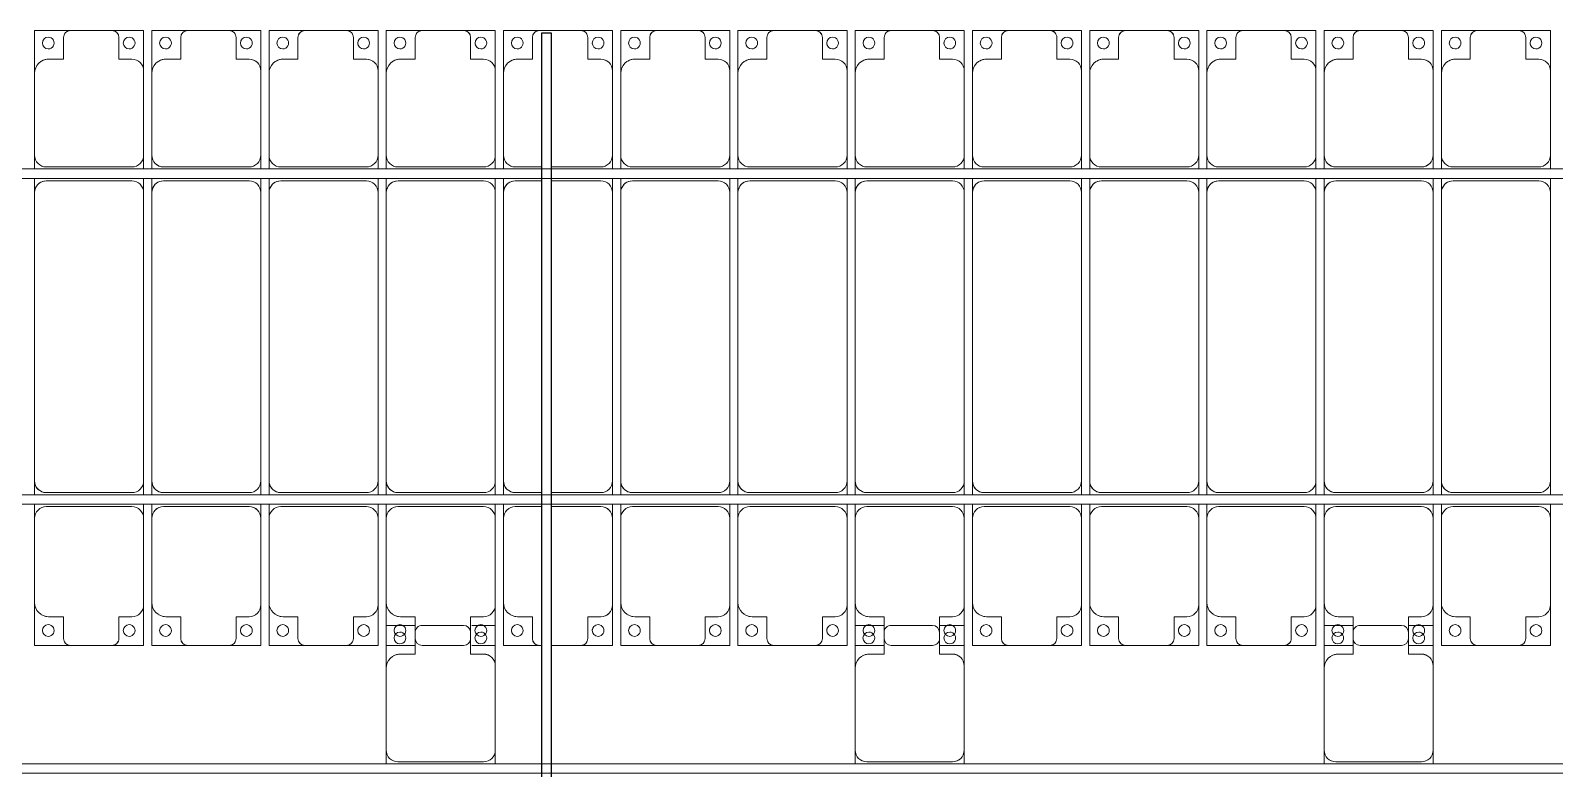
# Model space of a CAD drawing. Header units: millimetres. Extents: x -147246 to 112336, y -213734 to -86506.
# Drawn here: x -11864 to -5364, y -95705 to -92555 of the extents above; entities that cross this region are included whole.
import ezdxf

# ---------------------------------------------------------------- set-up
doc = ezdxf.new("R2010")
doc.units = ezdxf.units.MM
doc.layers.add('A-GENM', color=13, linetype='Continuous', lineweight=9)
doc.layers.add('S-BEAM', color=12, linetype='Continuous', lineweight=9)

# ---------------------------------------------------------------- blocks, each defined once
blk = doc.blocks.new('Dải phao đi lại kèm đỡ invester - DẢI PHAO ĐI LẠI-15551-BỐ TRÍ KHUNG KẾT CẤU BÈ PIN 05')
at = {"layer": 'A-GENM', "color": 7}
for p, q in [((128258.4, 1312.2), (128411.8, 1312.2)), ((128258.4, 1129.7), (128258.4, 1312.2)), ((128588.2, 1312.2), (128411.8, 1312.2)), ((128588.2, 1312.2), (128723.4, 1312.2)), ((128723.4, 1312.2), (128723.4, 1139.7)), ((128758.4, 1312.2), (128911.8, 1312.2)), ((128758.4, 1129.7), (128758.4, 1312.2)), ((129088.2, 1312.2), (128911.8, 1312.2)), ((129088.2, 1312.2), (129223.4, 1312.2)), ((129223.4, 1312.2), (129223.4, 1139.7)), ((129258.4, 1312.2), (129411.8, 1312.2)), ((129258.4, 1129.7), (129258.4, 1312.2)), ((129588.2, 1312.2), (129411.8, 1312.2)), ((129588.2, 1312.2), (129723.4, 1312.2)), ((129723.4, 1312.2), (129723.4, 1139.7)), ((129758.4, 1312.2), (129911.8, 1312.2)), ((129758.4, 1129.7), (129758.4, 1312.2)), ((130088.2, 1312.2), (129911.8, 1312.2)), ((130088.2, 1312.2), (130223.4, 1312.2)), ((130223.4, 1312.2), (130223.4, 1139.7)), ((130258.4, 1312.2), (130411.8, 1312.2)), ((130258.4, 1129.7), (130258.4, 1312.2)), ((130588.2, 1312.2), (130411.8, 1312.2)), ((130588.2, 1312.2), (130723.4, 1312.2)), ((130723.4, 1312.2), (130723.4, 1139.7)), ((130758.4, 1312.2), (130911.8, 1312.2)), ((130758.4, 1129.7), (130758.4, 1312.2)), ((131088.2, 1312.2), (130911.8, 1312.2)), ((131088.2, 1312.2), (131223.4, 1312.2)), ((131223.4, 1312.2), (131223.4, 1139.7)), ((131258.4, 1312.2), (131411.8, 1312.2)), ((131258.4, 1129.7), (131258.4, 1312.2)), ((131588.2, 1312.2), (131411.8, 1312.2)), ((131588.2, 1312.2), (131723.4, 1312.2)), ((131723.4, 1312.2), (131723.4, 1139.7)), ((131758.4, 1312.2), (131911.8, 1312.2)), ((131758.4, 1129.7), (131758.4, 1312.2)), ((132088.2, 1312.2), (131911.8, 1312.2)), ((132088.2, 1312.2), (132223.4, 1312.2)), ((132223.4, 1312.2), (132223.4, 1139.7)), ((132258.4, 1312.2), (132411.8, 1312.2)), ((132258.4, 1129.7), (132258.4, 1312.2)), ((132588.2, 1312.2), (132411.8, 1312.2)), ((132588.2, 1312.2), (132723.4, 1312.2)), ((132723.4, 1312.2), (132723.4, 1139.7)), ((132758.4, 1312.2), (132911.8, 1312.2)), ((132758.4, 1129.7), (132758.4, 1312.2)), ((133088.2, 1312.2), (132911.8, 1312.2)), ((133088.2, 1312.2), (133223.4, 1312.2)), ((133223.4, 1312.2), (133223.4, 1139.7)), ((133258.4, 1312.2), (133411.8, 1312.2)), ((133258.4, 1129.7), (133258.4, 1312.2)), ((133588.2, 1312.2), (133411.8, 1312.2)), ((133588.2, 1312.2), (133723.4, 1312.2)), ((133723.4, 1312.2), (133723.4, 1139.7)), ((133758.4, 1312.2), (133911.8, 1312.2)), ((133758.4, 1129.7), (133758.4, 1312.2)), ((134088.2, 1312.2), (133911.8, 1312.2)), ((134088.2, 1312.2), (134223.4, 1312.2)), ((134223.4, 1312.2), (134223.4, 1139.7)), ((134258.4, 1312.2), (134411.8, 1312.2)), ((134258.4, 1129.7), (134258.4, 1312.2)), ((134588.2, 1312.2), (134411.8, 1312.2)), ((134588.2, 1312.2), (134723.4, 1312.2)), ((134723.4, 1312.2), (134723.4, 1139.7)), ((128381.8, 1282.2), (128381.8, 1189.7)), ((128618.2, 1189.7), (128618.2, 1282.2)), ((128881.8, 1282.2), (128881.8, 1189.7)), ((129118.2, 1189.7), (129118.2, 1282.2)), ((129381.8, 1282.2), (129381.8, 1189.7)), ((129618.2, 1189.7), (129618.2, 1282.2)), ((129881.8, 1282.2), (129881.8, 1189.7)), ((130118.2, 1189.7), (130118.2, 1282.2)), ((130381.8, 1282.2), (130381.8, 1189.7)), ((130618.2, 1189.7), (130618.2, 1282.2)), ((130881.8, 1282.2), (130881.8, 1189.7)), ((131118.2, 1189.7), (131118.2, 1282.2)), ((131381.8, 1282.2), (131381.8, 1189.7)), ((131618.2, 1189.7), (131618.2, 1282.2)), ((131881.8, 1282.2), (131881.8, 1189.7)), ((132118.2, 1189.7), (132118.2, 1282.2)), ((132381.8, 1282.2), (132381.8, 1189.7)), ((132618.2, 1189.7), (132618.2, 1282.2)), ((132881.8, 1282.2), (132881.8, 1189.7)), ((133118.2, 1189.7), (133118.2, 1282.2)), ((133381.8, 1282.2), (133381.8, 1189.7)), ((133618.2, 1189.7), (133618.2, 1282.2)), ((133881.8, 1282.2), (133881.8, 1189.7)), ((134118.2, 1189.7), (134118.2, 1282.2)), ((134381.8, 1282.2), (134381.8, 1189.7)), ((134618.2, 1189.7), (134618.2, 1282.2)), ((128381.8, 1189.7), (128318.4, 1189.7)), ((128673.4, 1189.7), (128618.2, 1189.7)), ((128881.8, 1189.7), (128818.4, 1189.7)), ((129173.4, 1189.7), (129118.2, 1189.7)), ((129381.8, 1189.7), (129318.4, 1189.7)), ((129673.4, 1189.7), (129618.2, 1189.7)), ((129881.8, 1189.7), (129818.4, 1189.7)), ((130173.4, 1189.7), (130118.2, 1189.7)), ((130381.8, 1189.7), (130318.4, 1189.7)), ((130673.4, 1189.7), (130618.2, 1189.7)), ((130881.8, 1189.7), (130818.4, 1189.7)), ((131173.4, 1189.7), (131118.2, 1189.7)), ((131381.8, 1189.7), (131318.4, 1189.7)), ((131673.4, 1189.7), (131618.2, 1189.7)), ((131881.8, 1189.7), (131818.4, 1189.7)), ((132173.4, 1189.7), (132118.2, 1189.7)), ((132381.8, 1189.7), (132318.4, 1189.7)), ((132673.4, 1189.7), (132618.2, 1189.7)), ((132881.8, 1189.7), (132818.4, 1189.7)), ((133173.4, 1189.7), (133118.2, 1189.7)), ((133381.8, 1189.7), (133318.4, 1189.7)), ((133673.4, 1189.7), (133618.2, 1189.7)), ((133881.8, 1189.7), (133818.4, 1189.7)), ((134173.4, 1189.7), (134118.2, 1189.7)), ((134381.8, 1189.7), (134318.4, 1189.7)), ((134673.4, 1189.7), (134618.2, 1189.7)), ((128258.4, 1129.7), (128258.4, 779.7)), ((128723.4, 779.7), (128723.4, 1139.7)), ((128758.4, 1129.7), (128758.4, 779.7)), ((129223.4, 779.7), (129223.4, 1139.7)), ((129258.4, 1129.7), (129258.4, 779.7)), ((129723.4, 779.7), (129723.4, 1139.7)), ((129758.4, 1129.7), (129758.4, 779.7)), ((130223.4, 779.7), (130223.4, 1139.7)), ((130258.4, 1129.7), (130258.4, 779.7)), ((130723.4, 779.7), (130723.4, 1139.7)), ((130758.4, 1129.7), (130758.4, 779.7)), ((131223.4, 779.7), (131223.4, 1139.7)), ((131258.4, 1129.7), (131258.4, 779.7)), ((131723.4, 779.7), (131723.4, 1139.7)), ((131758.4, 1129.7), (131758.4, 779.7)), ((132223.4, 779.7), (132223.4, 1139.7)), ((132258.4, 1129.7), (132258.4, 779.7)), ((132723.4, 779.7), (132723.4, 1139.7)), ((132758.4, 1129.7), (132758.4, 779.7)), ((133223.4, 779.7), (133223.4, 1139.7)), ((133258.4, 1129.7), (133258.4, 779.7)), ((133723.4, 779.7), (133723.4, 1139.7)), ((133758.4, 1129.7), (133758.4, 779.7)), ((134223.4, 779.7), (134223.4, 1139.7)), ((134258.4, 1129.7), (134258.4, 779.7)), ((134723.4, 779.7), (134723.4, 1139.7)), ((128258.4, 721.1), (128258.4, 779.7)), ((128308.4, 729.7), (128673.4, 729.7)), ((128723.4, 779.7), (128723.4, 721.1)), ((128758.4, 721.1), (128758.4, 779.7)), ((128808.4, 729.7), (129173.4, 729.7)), ((129223.4, 779.7), (129223.4, 721.1)), ((129258.4, 721.1), (129258.4, 779.7)), ((129308.4, 729.7), (129673.4, 729.7)), ((129723.4, 779.7), (129723.4, 721.1)), ((129758.4, 721.1), (129758.4, 779.7)), ((129808.4, 729.7), (130173.4, 729.7)), ((130223.4, 779.7), (130223.4, 721.1)), ((130258.4, 721.1), (130258.4, 779.7)), ((130308.4, 729.7), (130421.3, 729.7)), ((130461.3, 729.7), (130673.4, 729.7)), ((130723.4, 779.7), (130723.4, 721.1)), ((130758.4, 721.1), (130758.4, 779.7)), ((130808.4, 729.7), (131173.4, 729.7)), ((131223.4, 779.7), (131223.4, 721.1)), ((131258.4, 721.1), (131258.4, 779.7)), ((131308.4, 729.7), (131673.4, 729.7)), ((131723.4, 779.7), (131723.4, 721.1)), ((131758.4, 721.1), (131758.4, 779.7)), ((131808.4, 729.7), (132173.4, 729.7)), ((132223.4, 779.7), (132223.4, 721.1)), ((132258.4, 721.1), (132258.4, 779.7)), ((132308.4, 729.7), (132673.4, 729.7)), ((132723.4, 779.7), (132723.4, 721.1)), ((132758.4, 721.1), (132758.4, 779.7)), ((132808.4, 729.7), (133173.4, 729.7)), ((133223.4, 779.7), (133223.4, 721.1)), ((133258.4, 721.1), (133258.4, 779.7)), ((133308.4, 729.7), (133673.4, 729.7)), ((133723.4, 779.7), (133723.4, 721.1)), ((133758.4, 721.1), (133758.4, 779.7)), ((133808.4, 729.7), (134173.4, 729.7)), ((134223.4, 779.7), (134223.4, 721.1)), ((134258.4, 721.1), (134258.4, 779.7)), ((134308.4, 729.7), (134673.4, 729.7)), ((134723.4, 779.7), (134723.4, 721.1)), ((128258.4, 620.3), (128258.4, 681.1)), ((128673.4, 670.3), (128308.4, 670.3)), ((128723.4, 681.1), (128723.4, 620.3)), ((128758.4, 620.3), (128758.4, 681.1)), ((129173.4, 670.3), (128808.4, 670.3)), ((129223.4, 681.1), (129223.4, 620.3)), ((129258.4, 620.3), (129258.4, 681.1)), ((129673.4, 670.3), (129308.4, 670.3)), ((129723.4, 681.1), (129723.4, 620.3)), ((129758.4, 620.3), (129758.4, 681.1)), ((130173.4, 670.3), (129808.4, 670.3)), ((130223.4, 681.1), (130223.4, 620.3)), ((130258.4, 620.3), (130258.4, 681.1)), ((130421.3, 670.3), (130308.4, 670.3)), ((130673.4, 670.3), (130461.3, 670.3)), ((130723.4, 681.1), (130723.4, 620.3)), ((130758.4, 620.3), (130758.4, 681.1)), ((131173.4, 670.3), (130808.4, 670.3)), ((131223.4, 681.1), (131223.4, 620.3)), ((131258.4, 620.3), (131258.4, 681.1)), ((131673.4, 670.3), (131308.4, 670.3)), ((131723.4, 681.1), (131723.4, 620.3)), ((131758.4, 620.3), (131758.4, 681.1)), ((132173.4, 670.3), (131808.4, 670.3)), ((132223.4, 681.1), (132223.4, 620.3)), ((132258.4, 620.3), (132258.4, 681.1)), ((132673.4, 670.3), (132308.4, 670.3)), ((132723.4, 681.1), (132723.4, 620.3)), ((132758.4, 620.3), (132758.4, 681.1)), ((133173.4, 670.3), (132808.4, 670.3)), ((133223.4, 681.1), (133223.4, 620.3)), ((133258.4, 620.3), (133258.4, 681.1)), ((133673.4, 670.3), (133308.4, 670.3)), ((133723.4, 681.1), (133723.4, 620.3)), ((133758.4, 620.3), (133758.4, 681.1)), ((134173.4, 670.3), (133808.4, 670.3)), ((134223.4, 681.1), (134223.4, 620.3)), ((134258.4, 620.3), (134258.4, 681.1)), ((134673.4, 670.3), (134308.4, 670.3)), ((134723.4, 681.1), (134723.4, 620.3)), ((128258.4, 620.3), (128258.4, -610.3)), ((128723.4, -610.3), (128723.4, 620.3)), ((128758.4, 620.3), (128758.4, -610.3)), ((129223.4, -610.3), (129223.4, 620.3)), ((129258.4, 620.3), (129258.4, -610.3)), ((129723.4, -610.3), (129723.4, 620.3)), ((129758.4, 620.3), (129758.4, -610.3)), ((130223.4, -610.3), (130223.4, 620.3)), ((130258.4, 620.3), (130258.4, -610.3)), ((130723.4, -610.3), (130723.4, 620.3)), ((130758.4, 620.3), (130758.4, -610.3)), ((131223.4, -610.3), (131223.4, 620.3)), ((131258.4, 620.3), (131258.4, -610.3)), ((131723.4, -610.3), (131723.4, 620.3)), ((131758.4, 620.3), (131758.4, -610.3)), ((132223.4, -610.3), (132223.4, 620.3)), ((132258.4, 620.3), (132258.4, -610.3)), ((132723.4, -610.3), (132723.4, 620.3)), ((132758.4, 620.3), (132758.4, -610.3)), ((133223.4, -610.3), (133223.4, 620.3)), ((133258.4, 620.3), (133258.4, -610.3)), ((133723.4, -610.3), (133723.4, 620.3)), ((133758.4, 620.3), (133758.4, -610.3)), ((134223.4, -610.3), (134223.4, 620.3)), ((134258.4, 620.3), (134258.4, -610.3)), ((134723.4, -610.3), (134723.4, 620.3)), ((128258.4, -668.9), (128258.4, -610.3)), ((128723.4, -610.3), (128723.4, -668.9)), ((128758.4, -668.9), (128758.4, -610.3)), ((129223.4, -610.3), (129223.4, -668.9)), ((129258.4, -668.9), (129258.4, -610.3)), ((129723.4, -610.3), (129723.4, -668.9)), ((129758.4, -668.9), (129758.4, -610.3)), ((130223.4, -610.3), (130223.4, -668.9)), ((130258.4, -668.9), (130258.4, -610.3)), ((130723.4, -610.3), (130723.4, -668.9)), ((130758.4, -668.9), (130758.4, -610.3)), ((131223.4, -610.3), (131223.4, -668.9)), ((131258.4, -668.9), (131258.4, -610.3)), ((131723.4, -610.3), (131723.4, -668.9)), ((131758.4, -668.9), (131758.4, -610.3)), ((132223.4, -610.3), (132223.4, -668.9)), ((132258.4, -668.9), (132258.4, -610.3)), ((132723.4, -610.3), (132723.4, -668.9)), ((132758.4, -668.9), (132758.4, -610.3)), ((133223.4, -610.3), (133223.4, -668.9)), ((133258.4, -668.9), (133258.4, -610.3)), ((133723.4, -610.3), (133723.4, -668.9)), ((133758.4, -668.9), (133758.4, -610.3)), ((134223.4, -610.3), (134223.4, -668.9)), ((134258.4, -668.9), (134258.4, -610.3)), ((134723.4, -610.3), (134723.4, -668.9)), ((128258.4, -769.7), (128258.4, -708.9)), ((128308.4, -660.3), (128673.4, -660.3)), ((128723.4, -708.9), (128723.4, -769.7)), ((128758.4, -769.7), (128758.4, -708.9)), ((128808.4, -660.3), (129173.4, -660.3)), ((129223.4, -708.9), (129223.4, -769.7)), ((129258.4, -769.7), (129258.4, -708.9)), ((129308.4, -660.3), (129673.4, -660.3)), ((129723.4, -708.9), (129723.4, -769.7)), ((129758.4, -769.7), (129758.4, -708.9)), ((129808.4, -660.3), (130173.4, -660.3)), ((130223.4, -708.9), (130223.4, -769.7)), ((130258.4, -769.7), (130258.4, -708.9)), ((130308.4, -660.3), (130421.3, -660.3)), ((130461.3, -660.3), (130673.4, -660.3)), ((130723.4, -708.9), (130723.4, -769.7)), ((130758.4, -769.7), (130758.4, -708.9)), ((130808.4, -660.3), (131173.4, -660.3)), ((131223.4, -708.9), (131223.4, -769.7)), ((131258.4, -769.7), (131258.4, -708.9)), ((131308.4, -660.3), (131673.4, -660.3)), ((131723.4, -708.9), (131723.4, -769.7)), ((131758.4, -769.7), (131758.4, -708.9)), ((131808.4, -660.3), (132173.4, -660.3)), ((132223.4, -708.9), (132223.4, -769.7)), ((132258.4, -769.7), (132258.4, -708.9)), ((132308.4, -660.3), (132673.4, -660.3)), ((132723.4, -708.9), (132723.4, -769.7)), ((132758.4, -769.7), (132758.4, -708.9)), ((132808.4, -660.3), (133173.4, -660.3)), ((133223.4, -708.9), (133223.4, -769.7)), ((133258.4, -769.7), (133258.4, -708.9)), ((133308.4, -660.3), (133673.4, -660.3)), ((133723.4, -708.9), (133723.4, -769.7)), ((133758.4, -769.7), (133758.4, -708.9)), ((133808.4, -660.3), (134173.4, -660.3)), ((134223.4, -708.9), (134223.4, -769.7)), ((134258.4, -769.7), (134258.4, -708.9)), ((134308.4, -660.3), (134673.4, -660.3)), ((134723.4, -708.9), (134723.4, -769.7)), ((128258.4, -769.7), (128258.4, -1129.7)), ((128673.4, -719.7), (128308.4, -719.7)), ((128723.4, -1139.7), (128723.4, -769.7)), ((128758.4, -769.7), (128758.4, -1129.7)), ((129173.4, -719.7), (128808.4, -719.7)), ((129223.4, -1139.7), (129223.4, -769.7)), ((129258.4, -769.7), (129258.4, -1129.7)), ((129673.4, -719.7), (129308.4, -719.7)), ((129723.4, -1139.7), (129723.4, -769.7)), ((129758.4, -769.7), (129758.4, -1129.7)), ((130173.4, -719.7), (129808.4, -719.7)), ((130223.4, -1139.7), (130223.4, -769.7)), ((130258.4, -769.7), (130258.4, -1129.7)), ((130421.3, -719.7), (130308.4, -719.7)), ((130673.4, -719.7), (130461.3, -719.7)), ((130723.4, -1139.7), (130723.4, -769.7)), ((130758.4, -769.7), (130758.4, -1129.7)), ((131173.4, -719.7), (130808.4, -719.7)), ((131223.4, -1139.7), (131223.4, -769.7)), ((131258.4, -769.7), (131258.4, -1129.7)), ((131673.4, -719.7), (131308.4, -719.7)), ((131723.4, -1139.7), (131723.4, -769.7)), ((131758.4, -769.7), (131758.4, -1129.7)), ((132173.4, -719.7), (131808.4, -719.7)), ((132223.4, -1139.7), (132223.4, -769.7)), ((132258.4, -769.7), (132258.4, -1129.7)), ((132673.4, -719.7), (132308.4, -719.7)), ((132723.4, -1139.7), (132723.4, -769.7)), ((132758.4, -769.7), (132758.4, -1129.7)), ((133173.4, -719.7), (132808.4, -719.7)), ((133223.4, -1139.7), (133223.4, -769.7)), ((133258.4, -769.7), (133258.4, -1129.7)), ((133673.4, -719.7), (133308.4, -719.7)), ((133723.4, -1139.7), (133723.4, -769.7)), ((133758.4, -769.7), (133758.4, -1129.7)), ((134173.4, -719.7), (133808.4, -719.7)), ((134223.4, -1139.7), (134223.4, -769.7)), ((134258.4, -769.7), (134258.4, -1129.7)), ((134673.4, -719.7), (134308.4, -719.7)), ((134723.4, -1139.7), (134723.4, -769.7)), ((128258.4, -1312.2), (128258.4, -1129.7)), ((128723.4, -1139.7), (128723.4, -1312.2)), ((128758.4, -1312.2), (128758.4, -1129.7)), ((129223.4, -1139.7), (129223.4, -1312.2)), ((129258.4, -1312.2), (129258.4, -1129.7)), ((129723.4, -1139.7), (129723.4, -1312.2)), ((129758.4, -1312.2), (129758.4, -1129.7)), ((130223.4, -1139.7), (130223.4, -1312.2)), ((130258.4, -1312.2), (130258.4, -1129.7)), ((130723.4, -1139.7), (130723.4, -1312.2)), ((130758.4, -1312.2), (130758.4, -1129.7)), ((131223.4, -1139.7), (131223.4, -1312.2)), ((131258.4, -1312.2), (131258.4, -1129.7)), ((131723.4, -1139.7), (131723.4, -1312.2)), ((131758.4, -1312.2), (131758.4, -1129.7)), ((132223.4, -1139.7), (132223.4, -1312.2)), ((132258.4, -1312.2), (132258.4, -1129.7)), ((132723.4, -1139.7), (132723.4, -1312.2)), ((132758.4, -1312.2), (132758.4, -1129.7)), ((133223.4, -1139.7), (133223.4, -1312.2)), ((133258.4, -1312.2), (133258.4, -1129.7)), ((133723.4, -1139.7), (133723.4, -1312.2)), ((133758.4, -1312.2), (133758.4, -1129.7)), ((134223.4, -1139.7), (134223.4, -1312.2)), ((134258.4, -1312.2), (134258.4, -1129.7)), ((134723.4, -1139.7), (134723.4, -1312.2)), ((128318.4, -1189.7), (128381.8, -1189.7)), ((128381.8, -1189.7), (128381.8, -1282.2)), ((128618.2, -1282.2), (128618.2, -1189.7)), ((128618.2, -1189.7), (128673.4, -1189.7)), ((128818.4, -1189.7), (128881.8, -1189.7)), ((128881.8, -1189.7), (128881.8, -1282.2)), ((129118.2, -1282.2), (129118.2, -1189.7)), ((129118.2, -1189.7), (129173.4, -1189.7)), ((129318.4, -1189.7), (129381.8, -1189.7)), ((129381.8, -1189.7), (129381.8, -1282.2)), ((129618.2, -1282.2), (129618.2, -1189.7)), ((129618.2, -1189.7), (129673.4, -1189.7)), ((129818.4, -1189.7), (129881.8, -1189.7)), ((129881.8, -1189.7), (129881.8, -1282.2)), ((130118.2, -1282.2), (130118.2, -1189.7)), ((130118.2, -1189.7), (130173.4, -1189.7)), ((130318.4, -1189.7), (130381.8, -1189.7)), ((130381.8, -1189.7), (130381.8, -1282.2)), ((130618.2, -1282.2), (130618.2, -1189.7)), ((130618.2, -1189.7), (130673.4, -1189.7)), ((130818.4, -1189.7), (130881.8, -1189.7)), ((130881.8, -1189.7), (130881.8, -1282.2)), ((131118.2, -1282.2), (131118.2, -1189.7)), ((131118.2, -1189.7), (131173.4, -1189.7)), ((131318.4, -1189.7), (131381.8, -1189.7)), ((131381.8, -1189.7), (131381.8, -1282.2)), ((131618.2, -1282.2), (131618.2, -1189.7)), ((131618.2, -1189.7), (131673.4, -1189.7)), ((131818.4, -1189.7), (131881.8, -1189.7)), ((131881.8, -1189.7), (131881.8, -1282.2)), ((132118.2, -1282.2), (132118.2, -1189.7)), ((132118.2, -1189.7), (132173.4, -1189.7)), ((132318.4, -1189.7), (132381.8, -1189.7)), ((132381.8, -1189.7), (132381.8, -1282.2)), ((132618.2, -1282.2), (132618.2, -1189.7)), ((132618.2, -1189.7), (132673.4, -1189.7)), ((132818.4, -1189.7), (132881.8, -1189.7)), ((132881.8, -1189.7), (132881.8, -1282.2)), ((133118.2, -1282.2), (133118.2, -1189.7)), ((133118.2, -1189.7), (133173.4, -1189.7)), ((133318.4, -1189.7), (133381.8, -1189.7)), ((133381.8, -1189.7), (133381.8, -1282.2)), ((133618.2, -1282.2), (133618.2, -1189.7)), ((133618.2, -1189.7), (133673.4, -1189.7)), ((133818.4, -1189.7), (133881.8, -1189.7)), ((133881.8, -1189.7), (133881.8, -1282.2)), ((134118.2, -1282.2), (134118.2, -1189.7)), ((134118.2, -1189.7), (134173.4, -1189.7)), ((134318.4, -1189.7), (134381.8, -1189.7)), ((134381.8, -1189.7), (134381.8, -1282.2)), ((134618.2, -1282.2), (134618.2, -1189.7)), ((134618.2, -1189.7), (134673.4, -1189.7)), ((128411.8, -1312.2), (128258.4, -1312.2)), ((128411.8, -1312.2), (128588.2, -1312.2)), ((128723.4, -1312.2), (128588.2, -1312.2)), ((128911.8, -1312.2), (128758.4, -1312.2)), ((128911.8, -1312.2), (129088.2, -1312.2)), ((129223.4, -1312.2), (129088.2, -1312.2)), ((129411.8, -1312.2), (129258.4, -1312.2)), ((129411.8, -1312.2), (129588.2, -1312.2)), ((129723.4, -1312.2), (129588.2, -1312.2)), ((129881.6, -1312.2), (129758.4, -1312.2)), ((129911.8, -1312.2), (130088.2, -1312.2)), ((130223.4, -1312.2), (130123.7, -1312.2)), ((130411.8, -1312.2), (130258.4, -1312.2)), ((130411.8, -1312.2), (130421.3, -1312.2)), ((130461.3, -1312.2), (130588.2, -1312.2)), ((130723.4, -1312.2), (130588.2, -1312.2)), ((130911.8, -1312.2), (130758.4, -1312.2)), ((130911.8, -1312.2), (131088.2, -1312.2)), ((131223.4, -1312.2), (131088.2, -1312.2)), ((131411.8, -1312.2), (131258.4, -1312.2)), ((131411.8, -1312.2), (131588.2, -1312.2)), ((131723.4, -1312.2), (131588.2, -1312.2)), ((131881.6, -1312.2), (131758.4, -1312.2)), ((131911.8, -1312.2), (132088.2, -1312.2)), ((132223.4, -1312.2), (132118, -1312.2)), ((132411.8, -1312.2), (132258.4, -1312.2)), ((132411.8, -1312.2), (132588.2, -1312.2)), ((132723.4, -1312.2), (132588.2, -1312.2)), ((132911.8, -1312.2), (132758.4, -1312.2)), ((132911.8, -1312.2), (133088.2, -1312.2)), ((133223.4, -1312.2), (133088.2, -1312.2)), ((133411.8, -1312.2), (133258.4, -1312.2)), ((133411.8, -1312.2), (133588.2, -1312.2)), ((133723.4, -1312.2), (133588.2, -1312.2)), ((133881.6, -1312.2), (133758.4, -1312.2)), ((133911.8, -1312.2), (134088.2, -1312.2)), ((134223.4, -1312.2), (134118, -1312.2)), ((134411.8, -1312.2), (134258.4, -1312.2)), ((134411.8, -1312.2), (134588.2, -1312.2)), ((134723.4, -1312.2), (134588.2, -1312.2))]:
    blk.add_line(p, q, dxfattribs=at)
for centre, radius, start, end in [((128411.8, 1282.2), 30, 90, 180), ((128411.8, 1282.2), 30, 90, 150), ((128588.2, 1282.2), 30, 0, 90), ((128588.2, 1282.2), 30, 30, 90), ((128911.8, 1282.2), 30, 90, 180), ((128911.8, 1282.2), 30, 90, 150), ((129088.2, 1282.2), 30, 0, 90), ((129088.2, 1282.2), 30, 30, 90), ((129411.8, 1282.2), 30, 90, 180), ((129411.8, 1282.2), 30, 90, 150), ((129588.2, 1282.2), 30, 0, 90), ((129588.2, 1282.2), 30, 30, 90), ((129911.8, 1282.2), 30, 90, 180), ((129911.8, 1282.2), 30, 90, 150), ((130088.2, 1282.2), 30, 0, 90), ((130088.2, 1282.2), 30, 30, 90), ((130411.8, 1282.2), 30, 90, 180), ((130411.8, 1282.2), 30, 90, 150), ((130588.2, 1282.2), 30, 0, 90), ((130588.2, 1282.2), 30, 30, 90), ((130911.8, 1282.2), 30, 90, 180), ((130911.8, 1282.2), 30, 90, 150), ((131088.2, 1282.2), 30, 360, 90), ((131088.2, 1282.2), 30, 30, 90), ((131411.8, 1282.2), 30, 90, 180), ((131411.8, 1282.2), 30, 90, 150), ((131588.2, 1282.2), 30, 0, 90), ((131588.2, 1282.2), 30, 30, 90), ((131911.8, 1282.2), 30, 90, 180), ((131911.8, 1282.2), 30, 90, 150), ((132088.2, 1282.2), 30, 0, 90), ((132088.2, 1282.2), 30, 30, 90), ((132411.8, 1282.2), 30, 90, 180), ((132411.8, 1282.2), 30, 90, 150), ((132588.2, 1282.2), 30, 360, 90), ((132588.2, 1282.2), 30, 30, 90), ((132911.8, 1282.2), 30, 90, 180), ((132911.8, 1282.2), 30, 90, 150), ((133088.2, 1282.2), 30, 0, 90), ((133088.2, 1282.2), 30, 30, 90), ((133411.8, 1282.2), 30, 90, 180), ((133411.8, 1282.2), 30, 90, 150), ((133588.2, 1282.2), 30, 0, 90), ((133588.2, 1282.2), 30, 30, 90), ((133911.8, 1282.2), 30, 90, 180), ((133911.8, 1282.2), 30, 90, 150), ((134088.2, 1282.2), 30, 0, 90), ((134088.2, 1282.2), 30, 30, 90), ((134411.8, 1282.2), 30, 90, 180), ((134411.8, 1282.2), 30, 90, 150), ((134588.2, 1282.2), 30, 0, 90), ((134588.2, 1282.2), 30, 30, 90), ((128316.8, 1258.6), 25, 90, 270), ((128316.8, 1258.6), 25, 270, 90), ((128661.8, 1258.6), 25, 90, 270), ((128661.8, 1258.6), 25, 180, 195), ((128661.8, 1258.6), 25, 270, 90), ((128816.8, 1258.6), 25, 90, 270), ((128816.8, 1258.6), 25, 270, 90), ((129161.8, 1258.6), 25, 90, 270), ((129161.8, 1258.6), 25, 180, 195), ((129161.8, 1258.6), 25, 270, 90), ((129316.8, 1258.6), 25, 90, 270), ((129316.8, 1258.6), 25, 270, 90), ((129661.8, 1258.6), 25, 90, 270), ((129661.8, 1258.6), 25, 180, 195), ((129661.8, 1258.6), 25, 270, 90), ((129816.8, 1258.6), 25, 90, 270), ((129816.8, 1258.6), 25, 270, 90), ((130161.8, 1258.6), 25, 90, 270), ((130161.8, 1258.6), 25, 180, 195), ((130161.8, 1258.6), 25, 270, 90), ((130316.8, 1258.6), 25, 90, 270), ((130316.8, 1258.6), 25, 270, 90), ((130661.8, 1258.6), 25, 90, 270), ((130661.8, 1258.6), 25, 180, 195), ((130661.8, 1258.6), 25, 270, 90), ((130816.8, 1258.6), 25, 90, 270), ((130816.8, 1258.6), 25, 270, 90), ((131161.8, 1258.6), 25, 90, 270), ((131161.8, 1258.6), 25, 180, 195), ((131161.8, 1258.6), 25, 270, 90), ((131316.8, 1258.6), 25, 90, 270), ((131316.8, 1258.6), 25, 270, 90), ((131661.8, 1258.6), 25, 90, 270), ((131661.8, 1258.6), 25, 180, 195), ((131661.8, 1258.6), 25, 270, 90), ((131816.8, 1258.6), 25, 90, 270), ((131816.8, 1258.6), 25, 270, 90), ((132161.8, 1258.6), 25, 90, 270), ((132161.8, 1258.6), 25, 180, 195), ((132161.8, 1258.6), 25, 270, 90), ((132316.8, 1258.6), 25, 90, 270), ((132316.8, 1258.6), 25, 270, 90), ((132661.8, 1258.6), 25, 90, 270), ((132661.8, 1258.6), 25, 180, 195), ((132661.8, 1258.6), 25, 270, 90), ((132816.8, 1258.6), 25, 90, 270), ((132816.8, 1258.6), 25, 270, 90), ((133161.8, 1258.6), 25, 90, 270), ((133161.8, 1258.6), 25, 180, 195), ((133161.8, 1258.6), 25, 270, 90), ((133316.8, 1258.6), 25, 90, 270), ((133316.8, 1258.6), 25, 270, 90), ((133661.8, 1258.6), 25, 90, 270), ((133661.8, 1258.6), 25, 180, 195), ((133661.8, 1258.6), 25, 270, 90), ((133816.8, 1258.6), 25, 90, 270), ((133816.8, 1258.6), 25, 270, 90), ((134161.8, 1258.6), 25, 90, 270), ((134161.8, 1258.6), 25, 180, 195), ((134161.8, 1258.6), 25, 270, 90), ((134316.8, 1258.6), 25, 90, 270), ((134316.8, 1258.6), 25, 270, 90), ((134661.8, 1258.6), 25, 90, 270), ((134661.8, 1258.6), 25, 180, 195), ((134661.8, 1258.6), 25, 270, 90), ((128318.4, 1129.7), 60, 90, 180), ((128318.4, 1129.7), 60, 90, 120), ((128673.4, 1139.7), 50, 0, 90), ((128673.4, 1139.7), 50, 45, 90), ((128818.4, 1129.7), 60, 90, 180), ((128818.4, 1129.7), 60, 90, 120), ((129173.4, 1139.7), 50, 0, 90), ((129173.4, 1139.7), 50, 45, 90), ((129318.4, 1129.7), 60, 90, 180), ((129318.4, 1129.7), 60, 90, 120), ((129673.4, 1139.7), 50, 0, 90), ((129673.4, 1139.7), 50, 45, 90), ((129818.4, 1129.7), 60, 90, 180), ((129818.4, 1129.7), 60, 90, 120), ((130173.4, 1139.7), 50, 0, 90), ((130173.4, 1139.7), 50, 45, 90), ((130318.4, 1129.7), 60, 90, 180), ((130318.4, 1129.7), 60, 90, 120), ((130673.4, 1139.7), 50, 0, 90), ((130673.4, 1139.7), 50, 45, 90), ((130818.4, 1129.7), 60, 90, 180), ((130818.4, 1129.7), 60, 90, 120), ((131173.4, 1139.7), 50, 0, 90), ((131173.4, 1139.7), 50, 45, 90), ((131318.4, 1129.7), 60, 90, 180), ((131318.4, 1129.7), 60, 90, 120), ((131673.4, 1139.7), 50, 0, 90), ((131673.4, 1139.7), 50, 45, 90), ((131818.4, 1129.7), 60, 90, 180), ((131818.4, 1129.7), 60, 90, 120), ((132173.4, 1139.7), 50, 0, 90), ((132173.4, 1139.7), 50, 45, 90), ((132318.4, 1129.7), 60, 90, 180), ((132318.4, 1129.7), 60, 90, 120), ((132673.4, 1139.7), 50, 0, 90), ((132673.4, 1139.7), 50, 45, 90), ((132818.4, 1129.7), 60, 90, 180), ((132818.4, 1129.7), 60, 90, 120), ((133173.4, 1139.7), 50, 0, 90), ((133173.4, 1139.7), 50, 45, 90), ((133318.4, 1129.7), 60, 90, 180), ((133318.4, 1129.7), 60, 90, 120), ((133673.4, 1139.7), 50, 0, 90), ((133673.4, 1139.7), 50, 45, 90), ((133818.4, 1129.7), 60, 90, 180), ((133818.4, 1129.7), 60, 90, 120), ((134173.4, 1139.7), 50, 0, 90), ((134173.4, 1139.7), 50, 45, 90), ((134318.4, 1129.7), 60, 90, 180), ((134318.4, 1129.7), 60, 90, 120), ((134673.4, 1139.7), 50, 0, 90), ((134673.4, 1139.7), 50, 45, 90), ((128308.4, 779.7), 50, 180, 270), ((128308.4, 779.7), 50, 225, 270), ((128673.4, 779.7), 50, 270, 0), ((128673.4, 779.7), 50, 270, 315), ((128808.4, 779.7), 50, 180, 270), ((128808.4, 779.7), 50, 225, 270), ((129173.4, 779.7), 50, 270, 0), ((129173.4, 779.7), 50, 270, 315), ((129308.4, 779.7), 50, 180, 270), ((129308.4, 779.7), 50, 225, 270), ((129673.4, 779.7), 50, 270, 0), ((129673.4, 779.7), 50, 270, 315), ((129808.4, 779.7), 50, 180, 270), ((129808.4, 779.7), 50, 225, 270), ((130173.4, 779.7), 50, 270, 0), ((130173.4, 779.7), 50, 270, 315), ((130308.4, 779.7), 50, 180, 270), ((130308.4, 779.7), 50, 225, 270), ((130673.4, 779.7), 50, 270, 0), ((130673.4, 779.7), 50, 270, 315), ((130808.4, 779.7), 50, 180, 270), ((130808.4, 779.7), 50, 225, 270), ((131173.4, 779.7), 50, 270, 360), ((131173.4, 779.7), 50, 270, 315), ((131308.4, 779.7), 50, 180, 270), ((131308.4, 779.7), 50, 225, 270), ((131673.4, 779.7), 50, 270, 0), ((131673.4, 779.7), 50, 270, 315), ((131808.4, 779.7), 50, 180, 270), ((131808.4, 779.7), 50, 225, 270), ((132173.4, 779.7), 50, 270, 0), ((132173.4, 779.7), 50, 270, 315), ((132308.4, 779.7), 50, 180, 270), ((132308.4, 779.7), 50, 225, 270), ((132673.4, 779.7), 50, 270, 360), ((132673.4, 779.7), 50, 270, 315), ((132808.4, 779.7), 50, 180, 270), ((132808.4, 779.7), 50, 225, 270), ((133173.4, 779.7), 50, 270, 0), ((133173.4, 779.7), 50, 270, 315), ((133308.4, 779.7), 50, 180, 270), ((133308.4, 779.7), 50, 225, 270), ((133673.4, 779.7), 50, 270, 0), ((133673.4, 779.7), 50, 270, 315), ((133808.4, 779.7), 50, 180, 270), ((133808.4, 779.7), 50, 225, 270), ((134173.4, 779.7), 50, 270, 360), ((134173.4, 779.7), 50, 270, 315), ((134308.4, 779.7), 50, 180, 270), ((134308.4, 779.7), 50, 225, 270), ((134673.4, 779.7), 50, 270, 0), ((134673.4, 779.7), 50, 270, 315), ((128308.4, 620.3), 50, 90, 180), ((128308.4, 620.3), 50, 90, 165), ((128673.4, 620.3), 50, 0, 90), ((128673.4, 620.3), 50, 0, 90), ((128808.4, 620.3), 50, 90, 180), ((128808.4, 620.3), 50, 90, 165), ((129173.4, 620.3), 50, 0, 90), ((129173.4, 620.3), 50, 0, 90), ((129308.4, 620.3), 50, 90, 180), ((129308.4, 620.3), 50, 90, 165), ((129673.4, 620.3), 50, 0, 90), ((129673.4, 620.3), 50, 0, 90), ((129808.4, 620.3), 50, 90, 180), ((129808.4, 620.3), 50, 90, 165), ((130173.4, 620.3), 50, 360, 90), ((130173.4, 620.3), 50, 360, 90), ((130308.4, 620.3), 50, 90, 180), ((130308.4, 620.3), 50, 90, 165), ((130673.4, 620.3), 50, 0, 90), ((130673.4, 620.3), 50, 0, 90), ((130808.4, 620.3), 50, 90, 180), ((130808.4, 620.3), 50, 90, 165), ((131173.4, 620.3), 50, 0, 90), ((131173.4, 620.3), 50, 0, 90), ((131308.4, 620.3), 50, 90, 180), ((131308.4, 620.3), 50, 90, 165), ((131673.4, 620.3), 50, 0, 90), ((131673.4, 620.3), 50, 0, 90), ((131808.4, 620.3), 50, 90, 180), ((131808.4, 620.3), 50, 90, 165), ((132173.4, 620.3), 50, 0, 90), ((132173.4, 620.3), 50, 0, 90), ((132308.4, 620.3), 50, 90, 180), ((132308.4, 620.3), 50, 90, 165), ((132673.4, 620.3), 50, 0, 90), ((132673.4, 620.3), 50, 0, 90), ((132808.4, 620.3), 50, 90, 180), ((132808.4, 620.3), 50, 90, 165), ((133173.4, 620.3), 50, 0, 90), ((133173.4, 620.3), 50, 0, 90), ((133308.4, 620.3), 50, 90, 180), ((133308.4, 620.3), 50, 90, 165), ((133673.4, 620.3), 50, 0, 90), ((133673.4, 620.3), 50, 0, 90), ((133808.4, 620.3), 50, 90, 180), ((133808.4, 620.3), 50, 90, 165), ((134173.4, 620.3), 50, 0, 90), ((134173.4, 620.3), 50, 0, 90), ((134308.4, 620.3), 50, 90, 180), ((134308.4, 620.3), 50, 90, 165), ((134673.4, 620.3), 50, 0, 90), ((134673.4, 620.3), 50, 0, 90), ((128308.4, -610.3), 50, 180, 270), ((128308.4, -610.3), 50, 180, 255), ((128673.4, -610.3), 50, 270, 0), ((128673.4, -610.3), 50, 315, 0), ((128808.4, -610.3), 50, 180, 270), ((128808.4, -610.3), 50, 180, 255), ((129173.4, -610.3), 50, 270, 360), ((129173.4, -610.3), 50, 315, 360), ((129308.4, -610.3), 50, 180, 270), ((129308.4, -610.3), 50, 180, 255), ((129673.4, -610.3), 50, 270, 0), ((129673.4, -610.3), 50, 315, 0), ((129808.4, -610.3), 50, 180, 270), ((129808.4, -610.3), 50, 180, 255), ((130173.4, -610.3), 50, 270, 0), ((130173.4, -610.3), 50, 315, 0), ((130308.4, -610.3), 50, 180, 270), ((130308.4, -610.3), 50, 180, 255), ((130673.4, -610.3), 50, 270, 0), ((130673.4, -610.3), 50, 315, 0), ((130808.4, -610.3), 50, 180, 270), ((130808.4, -610.3), 50, 180, 255), ((131173.4, -610.3), 50, 270, 0), ((131173.4, -610.3), 50, 315, 0), ((131308.4, -610.3), 50, 180, 270), ((131308.4, -610.3), 50, 180, 255), ((131673.4, -610.3), 50, 270, 0), ((131673.4, -610.3), 50, 315, 0), ((131808.4, -610.3), 50, 180, 270), ((131808.4, -610.3), 50, 180, 255), ((132173.4, -610.3), 50, 270, 0), ((132173.4, -610.3), 50, 315, 0), ((132308.4, -610.3), 50, 180, 270), ((132308.4, -610.3), 50, 180, 255), ((132673.4, -610.3), 50, 270, 360), ((132673.4, -610.3), 50, 315, 0), ((132808.4, -610.3), 50, 180, 270), ((132808.4, -610.3), 50, 180, 255), ((133173.4, -610.3), 50, 270, 0), ((133173.4, -610.3), 50, 315, 0), ((133308.4, -610.3), 50, 180, 270), ((133308.4, -610.3), 50, 180, 255), ((133673.4, -610.3), 50, 270, 360), ((133673.4, -610.3), 50, 315, 0), ((133808.4, -610.3), 50, 180, 270), ((133808.4, -610.3), 50, 180, 255), ((134173.4, -610.3), 50, 270, 0), ((134173.4, -610.3), 50, 315, 0), ((134308.4, -610.3), 50, 180, 270), ((134308.4, -610.3), 50, 180, 255), ((134673.4, -610.3), 50, 270, 360), ((134673.4, -610.3), 50, 315, 0), ((128308.4, -769.7), 50, 90, 180), ((128308.4, -769.7), 50, 90, 135), ((128673.4, -769.7), 50, 360, 90), ((128673.4, -769.7), 50, 45, 90), ((128808.4, -769.7), 50, 90, 180), ((128808.4, -769.7), 50, 90, 135), ((129173.4, -769.7), 50, 0, 90), ((129173.4, -769.7), 50, 45, 90), ((129308.4, -769.7), 50, 90, 180), ((129308.4, -769.7), 50, 90, 135), ((129673.4, -769.7), 50, 360, 90), ((129673.4, -769.7), 50, 45, 90), ((129808.4, -769.7), 50, 90, 180), ((129808.4, -769.7), 50, 90, 135), ((130173.4, -769.7), 50, 0, 90), ((130173.4, -769.7), 50, 45, 90), ((130308.4, -769.7), 50, 90, 180), ((130308.4, -769.7), 50, 90, 135), ((130673.4, -769.7), 50, 0, 90), ((130673.4, -769.7), 50, 45, 90), ((130808.4, -769.7), 50, 90, 180), ((130808.4, -769.7), 50, 90, 135), ((131173.4, -769.7), 50, 360, 90), ((131173.4, -769.7), 50, 45, 90), ((131308.4, -769.7), 50, 90, 180), ((131308.4, -769.7), 50, 90, 135), ((131673.4, -769.7), 50, 0, 90), ((131673.4, -769.7), 50, 45, 90), ((131808.4, -769.7), 50, 90, 180), ((131808.4, -769.7), 50, 90, 135), ((132173.4, -769.7), 50, 0, 90), ((132173.4, -769.7), 50, 45, 90), ((132308.4, -769.7), 50, 90, 180), ((132308.4, -769.7), 50, 90, 135), ((132673.4, -769.7), 50, 0, 90), ((132673.4, -769.7), 50, 45, 90), ((132808.4, -769.7), 50, 90, 180), ((132808.4, -769.7), 50, 90, 135), ((133173.4, -769.7), 50, 0, 90), ((133173.4, -769.7), 50, 45, 90), ((133308.4, -769.7), 50, 90, 180), ((133308.4, -769.7), 50, 90, 135), ((133673.4, -769.7), 50, 360, 90), ((133673.4, -769.7), 50, 45, 90), ((133808.4, -769.7), 50, 90, 180), ((133808.4, -769.7), 50, 90, 135), ((134173.4, -769.7), 50, 0, 90), ((134173.4, -769.7), 50, 45, 90), ((134308.4, -769.7), 50, 90, 180), ((134308.4, -769.7), 50, 90, 135), ((134673.4, -769.7), 50, 0, 90), ((134673.4, -769.7), 50, 45, 90), ((128318.4, -1129.7), 60, 180, 270), ((128673.4, -1139.7), 50, 270, 0), ((128818.4, -1129.7), 60, 180, 270), ((129173.4, -1139.7), 50, 270, 0), ((129318.4, -1129.7), 60, 180, 270), ((129673.4, -1139.7), 50, 270, 0), ((129818.4, -1129.7), 60, 180, 270), ((130173.4, -1139.7), 50, 270, 360), ((130318.4, -1129.7), 60, 180, 270), ((130673.4, -1139.7), 50, 270, 360), ((130818.4, -1129.7), 60, 180, 270), ((131173.4, -1139.7), 50, 270, 360), ((131318.4, -1129.7), 60, 180, 270), ((131673.4, -1139.7), 50, 270, 360), ((131818.4, -1129.7), 60, 180, 270), ((132173.4, -1139.7), 50, 270, 0), ((132318.4, -1129.7), 60, 180, 270), ((132673.4, -1139.7), 50, 270, 360), ((132818.4, -1129.7), 60, 180, 270), ((133173.4, -1139.7), 50, 270, 0), ((133318.4, -1129.7), 60, 180, 270), ((133673.4, -1139.7), 50, 270, 0), ((133818.4, -1129.7), 60, 180, 270), ((134173.4, -1139.7), 50, 270, 0), ((134318.4, -1129.7), 60, 180, 270), ((134673.4, -1139.7), 50, 270, 0), ((128318.4, -1129.7), 60, 240, 270), ((128316.8, -1248.6), 25, 90, 270), ((128316.8, -1248.6), 25, 270, 90), ((128661.8, -1248.6), 25, 90, 270), ((128661.8, -1248.6), 25, 270, 90), ((128673.4, -1139.7), 50, 270, 315), ((128818.4, -1129.7), 60, 240, 270), ((128816.8, -1248.6), 25, 90, 270), ((128816.8, -1248.6), 25, 270, 90), ((129161.8, -1248.6), 25, 90, 270), ((129161.8, -1248.6), 25, 270, 90), ((129173.4, -1139.7), 50, 270, 315), ((129318.4, -1129.7), 60, 240, 270), ((129316.8, -1248.6), 25, 90, 270), ((129316.8, -1248.6), 25, 270, 90), ((129661.8, -1248.6), 25, 90, 270), ((129661.8, -1248.6), 25, 270, 90), ((129673.4, -1139.7), 50, 270, 315), ((129818.4, -1129.7), 60, 240, 270), ((129816.8, -1248.6), 25, 90, 270), ((129816.8, -1248.6), 25, 270, 90), ((130161.8, -1248.6), 25, 90, 270), ((130161.8, -1248.6), 25, 270, 90), ((130173.4, -1139.7), 50, 270, 315), ((130318.4, -1129.7), 60, 240, 270), ((130316.8, -1248.6), 25, 90, 270), ((130316.8, -1248.6), 25, 270, 90), ((130661.8, -1248.6), 25, 90, 270), ((130661.8, -1248.6), 25, 270, 90), ((130673.4, -1139.7), 50, 270, 315), ((130818.4, -1129.7), 60, 240, 270), ((130816.8, -1248.6), 25, 90, 270), ((130816.8, -1248.6), 25, 270, 90), ((131161.8, -1248.6), 25, 90, 270), ((131161.8, -1248.6), 25, 270, 90), ((131173.4, -1139.7), 50, 270, 315), ((131318.4, -1129.7), 60, 240, 270), ((131316.8, -1248.6), 25, 90, 270), ((131316.8, -1248.6), 25, 270, 90), ((131661.8, -1248.6), 25, 90, 270), ((131661.8, -1248.6), 25, 270, 90), ((131673.4, -1139.7), 50, 270, 315), ((131818.4, -1129.7), 60, 240, 270), ((131816.8, -1248.6), 25, 90, 270), ((131816.8, -1248.6), 25, 270, 90), ((132161.8, -1248.6), 25, 90, 270), ((132161.8, -1248.6), 25, 270, 90), ((132173.4, -1139.7), 50, 270, 315), ((132318.4, -1129.7), 60, 240, 270), ((132316.8, -1248.6), 25, 90, 270), ((132316.8, -1248.6), 25, 270, 90), ((132661.8, -1248.6), 25, 90, 270), ((132661.8, -1248.6), 25, 270, 90), ((132673.4, -1139.7), 50, 270, 315), ((132818.4, -1129.7), 60, 240, 270), ((132816.8, -1248.6), 25, 90, 270), ((132816.8, -1248.6), 25, 270, 90), ((133161.8, -1248.6), 25, 90, 270), ((133161.8, -1248.6), 25, 270, 90), ((133173.4, -1139.7), 50, 270, 315), ((133318.4, -1129.7), 60, 240, 270), ((133316.8, -1248.6), 25, 90, 270), ((133316.8, -1248.6), 25, 270, 90), ((133661.8, -1248.6), 25, 90, 270), ((133661.8, -1248.6), 25, 270, 90), ((133673.4, -1139.7), 50, 270, 315), ((133818.4, -1129.7), 60, 240, 270), ((133816.8, -1248.6), 25, 90, 270), ((133816.8, -1248.6), 25, 270, 90), ((134161.8, -1248.6), 25, 90, 270), ((134161.8, -1248.6), 25, 270, 90), ((134173.4, -1139.7), 50, 270, 315), ((134318.4, -1129.7), 60, 240, 270), ((134316.8, -1248.6), 25, 90, 270), ((134316.8, -1248.6), 25, 270, 90), ((134661.8, -1248.6), 25, 90, 270), ((134661.8, -1248.6), 25, 270, 90), ((134673.4, -1139.7), 50, 270, 315), ((128411.8, -1282.2), 30, 180, 270), ((128411.8, -1282.2), 30, 210, 270), ((128588.2, -1282.2), 30, 270, 0), ((128588.2, -1282.2), 30, 270, 330), ((128661.8, -1248.6), 25, 165, 180), ((128911.8, -1282.2), 30, 180, 270), ((128911.8, -1282.2), 30, 210, 270), ((129088.2, -1282.2), 30, 270, 360), ((129088.2, -1282.2), 30, 270, 330), ((129161.8, -1248.6), 25, 165, 180), ((129411.8, -1282.2), 30, 180, 270), ((129411.8, -1282.2), 30, 210, 270), ((129588.2, -1282.2), 30, 270, 360), ((129588.2, -1282.2), 30, 270, 330), ((129661.8, -1248.6), 25, 165, 180), ((129911.8, -1282.2), 30, 180, 270), ((130088.2, -1282.2), 30, 270, 360), ((130411.8, -1282.2), 30, 180, 270), ((130411.8, -1282.2), 30, 210, 270), ((130588.2, -1282.2), 30, 270, 360), ((130588.2, -1282.2), 30, 270, 330), ((130661.8, -1248.6), 25, 165, 180), ((130911.8, -1282.2), 30, 180, 270), ((130911.8, -1282.2), 30, 210, 270), ((131088.2, -1282.2), 30, 270, 360), ((131088.2, -1282.2), 30, 270, 330), ((131161.8, -1248.6), 25, 165, 180), ((131411.8, -1282.2), 30, 180, 270), ((131411.8, -1282.2), 30, 210, 270), ((131588.2, -1282.2), 30, 270, 0), ((131588.2, -1282.2), 30, 270, 330), ((131661.8, -1248.6), 25, 165, 180), ((131911.8, -1282.2), 30, 180, 270), ((132088.2, -1282.2), 30, 270, 0), ((132411.8, -1282.2), 30, 180, 270), ((132411.8, -1282.2), 30, 210, 270), ((132588.2, -1282.2), 30, 270, 360), ((132588.2, -1282.2), 30, 270, 330), ((132661.8, -1248.6), 25, 165, 180), ((132911.8, -1282.2), 30, 180, 270), ((132911.8, -1282.2), 30, 210, 270), ((133088.2, -1282.2), 30, 270, 0), ((133088.2, -1282.2), 30, 270, 330), ((133161.8, -1248.6), 25, 165, 180), ((133411.8, -1282.2), 30, 180, 270), ((133411.8, -1282.2), 30, 210, 270), ((133588.2, -1282.2), 30, 270, 0), ((133588.2, -1282.2), 30, 270, 325.82287), ((133661.8, -1248.6), 25, 165, 180), ((133911.8, -1282.2), 30, 180, 270), ((134088.2, -1282.2), 30, 270, 360), ((134411.8, -1282.2), 30, 180, 270), ((134411.8, -1282.2), 30, 210, 270), ((134588.2, -1282.2), 30, 270, 360), ((134588.2, -1282.2), 30, 270, 330), ((134661.8, -1248.6), 25, 165, 180)]:
    blk.add_arc(centre, radius, start, end, dxfattribs=at)
blk = doc.blocks.new('Dầm C52 - Dầm C52-18760-BỐ TRÍ KHUNG KẾT CẤU BÈ PIN 05')
at = {"layer": 'S-BEAM', "color": 1}
for p, q in [((-74474.317946, 20), (74474.317946, 20)), ((74474.317946, -20), (-74474.317946, -20))]:
    blk.add_line(p, q, dxfattribs=at)
blk = doc.blocks.new('Dầm C52 - Dầm C52-18761-BỐ TRÍ KHUNG KẾT CẤU BÈ PIN 05')
at = {"layer": 'S-BEAM', "color": 1}
for p, q in [((-74474.3, 20), (74474.3, 20)), ((74474.3, -20), (-74474.3, -20))]:
    blk.add_line(p, q, dxfattribs=at)
blk = doc.blocks.new('Dai phao do pin - DẢI PHAO ĐỠ PIN-V68-BỐ TRÍ KHUNG KẾT CẤU BÈ PIN 05')
at = {"layer": 'A-GENM', "color": 7}
for p, q in [((-1312.2, 223.4), (-1139.7, 223.4)), ((-1312.2, 123.9), (-1312.2, 223.4)), ((-779.7, 223.4), (-1139.7, 223.4)), ((-779.7, 223.4), (-721.1, 223.4)), ((-1189.7, 173.4), (-1189.7, 118.2)), ((-729.7, -191.6), (-729.7, 173.4)), ((-1312.2, 88.2), (-1312.2, -88.2)), ((-1189.7, 118.2), (-1282.2, 118.2)), ((-1312.2, -241.6), (-1312.2, -118)), ((-1282.2, -118.2), (-1189.7, -118.2)), ((-1189.7, -118.2), (-1189.7, -181.6)), ((-1129.7, -241.6), (-1312.2, -241.6)), ((-1129.7, -241.6), (-779.7, -241.6)), ((-721.1, -241.6), (-779.7, -241.6))]:
    blk.add_line(p, q, dxfattribs=at)
for centre, radius, start, end in [((-1139.7, 173.4), 50, 90, 180), ((-1139.7, 173.4), 50, 135, 180), ((-779.7, 173.4), 50, 0, 90), ((-779.7, 173.4), 50, 0, 45), ((-1258.6, 161.8), 25, 360, 180), ((-1258.6, 161.8), 25, 180, 360), ((-1282.2, 88.2), 30, 90, 180), ((-1282.2, -88.2), 30, 180, 270), ((-1258.6, -183.2), 25, 360, 180), ((-1258.6, -183.2), 25, 180, 360), ((-1129.7, -181.6), 60, 180, 270), ((-1129.7, -181.6), 60, 180, 210), ((-779.7, -191.6), 50, 270, 0), ((-779.7, -191.6), 50, 315, 0)]:
    blk.add_arc(centre, radius, start, end, dxfattribs=at)
blk = doc.blocks.new('Dai phao do pin - DẢI PHAO ĐỠ PIN-V69-BỐ TRÍ KHUNG KẾT CẤU BÈ PIN 05')
at = {"layer": 'A-GENM', "color": 7}
for p, q in [((-1312.2, 223.4), (-1139.7, 223.4)), ((-1312.2, 118.4), (-1312.2, 223.4)), ((-779.7, 223.4), (-1139.7, 223.4)), ((-779.7, 223.4), (-721.1, 223.4)), ((-1189.7, 173.4), (-1189.7, 118.2)), ((-729.7, -191.6), (-729.7, 173.4)), ((-1312.2, 88.2), (-1312.2, -88.2)), ((-1189.7, 118.2), (-1282.2, 118.2)), ((-1312.2, -241.6), (-1312.2, -118)), ((-1282.2, -118.2), (-1189.7, -118.2)), ((-1189.7, -118.2), (-1189.7, -181.6)), ((-1129.7, -241.6), (-1312.2, -241.6)), ((-1129.7, -241.6), (-779.7, -241.6)), ((-721.1, -241.6), (-779.7, -241.6))]:
    blk.add_line(p, q, dxfattribs=at)
for centre, radius, start, end in [((-1139.7, 173.4), 50, 90, 180), ((-1139.7, 173.4), 50, 135, 180), ((-779.7, 173.4), 50, 0, 90), ((-779.7, 173.4), 50, 0, 45), ((-1258.6, 161.8), 25, 360, 180), ((-1258.6, 161.8), 25, 180, 360), ((-1282.2, 88.2), 30, 90, 180), ((-1282.2, -88.2), 30, 180, 270), ((-1258.6, -183.2), 25, 360, 180), ((-1258.6, -183.2), 25, 180, 360), ((-1129.7, -181.6), 60, 180, 270), ((-1129.7, -181.6), 60, 180, 210), ((-779.7, -191.6), 50, 270, 0), ((-779.7, -191.6), 50, 315, 0)]:
    blk.add_arc(centre, radius, start, end, dxfattribs=at)
blk = doc.blocks.new('Dai phao do pin - DẢI PHAO ĐỠ PIN-V70-BỐ TRÍ KHUNG KẾT CẤU BÈ PIN 05')
at = {"layer": 'A-GENM', "color": 7}
for p, q in [((-1312.2, 223.4), (-1139.7, 223.4)), ((-1312.2, 118.4), (-1312.2, 223.4)), ((-779.7, 223.4), (-1139.7, 223.4)), ((-779.7, 223.4), (-721.1, 223.4)), ((-1189.7, 173.4), (-1189.7, 118.2)), ((-729.7, -191.6), (-729.7, 173.4)), ((-1312.2, 88.2), (-1312.2, -88.2)), ((-1189.7, 118.2), (-1282.2, 118.2)), ((-1312.2, -241.6), (-1312.2, -118)), ((-1282.2, -118.2), (-1189.7, -118.2)), ((-1189.7, -118.2), (-1189.7, -181.6)), ((-1129.7, -241.6), (-1312.2, -241.6)), ((-1129.7, -241.6), (-779.7, -241.6)), ((-721.1, -241.6), (-779.7, -241.6))]:
    blk.add_line(p, q, dxfattribs=at)
for centre, radius, start, end in [((-1139.7, 173.4), 50, 90, 180), ((-1139.7, 173.4), 50, 135, 180), ((-779.7, 173.4), 50, 0, 90), ((-779.7, 173.4), 50, 0, 45), ((-1258.6, 161.8), 25, 360, 180), ((-1258.6, 161.8), 25, 180, 360), ((-1282.2, 88.2), 30, 90, 180), ((-1282.2, -88.2), 30, 180, 270), ((-1258.6, -183.2), 25, 360, 180), ((-1258.6, -183.2), 25, 180, 360), ((-1129.7, -181.6), 60, 180, 270), ((-1129.7, -181.6), 60, 180, 210), ((-779.7, -191.6), 50, 270, 0), ((-779.7, -191.6), 50, 315, 0)]:
    blk.add_arc(centre, radius, start, end, dxfattribs=at)
blk = doc.blocks.new('Dầm C52 - Hộp 40x60-25904-BỐ TRÍ KHUNG KẾT CẤU BÈ PIN 05')
at = {"layer": 'S-BEAM', "color": 3, "lineweight": 25}
for p, q in [((-55977.2, -20), (-55977.2, 20)), ((-55977.2, 20), (-17596.2, 20)), ((-17596.2, -20), (-55977.2, -20))]:
    blk.add_line(p, q, dxfattribs=at)
blk = doc.blocks.new('HOBANMONG_BEPIN 5_rvt-1-BỐ TRÍ KHUNG KẾT CẤU BÈ PIN 05')
at = {"layer": 'A-GENM', "color": 3, "lineweight": 25}
for name, p, rotation in [('Dải phao đi lại kèm đỡ invester - DẢI PHAO ĐI LẠI-15551-BỐ TRÍ KHUNG KẾT CẤU BÈ PIN 05', (-140105.3, -93866.7), 359.9997710135151), ('Dai phao do pin - DẢI PHAO ĐỠ PIN-V68-BỐ TRÍ KHUNG KẾT CẤU BÈ PIN 05', (-10105.5, -96406.2), 269.9997710125194), ('Dai phao do pin - DẢI PHAO ĐỠ PIN-V69-BỐ TRÍ KHUNG KẾT CẤU BÈ PIN 05', (-8105.5, -96406.2), 269.9997710125194), ('Dai phao do pin - DẢI PHAO ĐỠ PIN-V70-BỐ TRÍ KHUNG KẾT CẤU BÈ PIN 05', (-6105.5, -96406.2), 269.9997710125194)]:
    blk.add_blockref(name, p, dxfattribs=dict(at, rotation=rotation))
at = {"layer": 'S-BEAM', "color": 3, "lineweight": 25}
for name, p, rotation in [('Dầm C52 - Hộp 40x60-25904-BỐ TRÍ KHUNG KẾT CẤU BÈ PIN 05', (-9664.2, -148542), 269.9997710125197), ('Dầm C52 - Dầm C52-18760-BỐ TRÍ KHUNG KẾT CẤU BÈ PIN 05', (-66079.8, -93165.9), 179.9997710135151), ('Dầm C52 - Dầm C52-18761-BỐ TRÍ KHUNG KẾT CẤU BÈ PIN 05', (-66079.8, -94555.9), 179.9997710135151), ('Dầm C52 - Dầm C52-18761-BỐ TRÍ KHUNG KẾT CẤU BÈ PIN 05', (-66079.8, -95704.9), 179.9997710135151)]:
    blk.add_blockref(name, p, dxfattribs=dict(at, rotation=rotation))

msp = doc.modelspace()

# ---------------------------------------------------------------- block references
at = {"lineweight": 5}
msp.add_blockref('HOBANMONG_BEPIN 5_rvt-1-BỐ TRÍ KHUNG KẾT CẤU BÈ PIN 05', (0, 0), dxfattribs=at)

doc.saveas('drawing.dxf')
